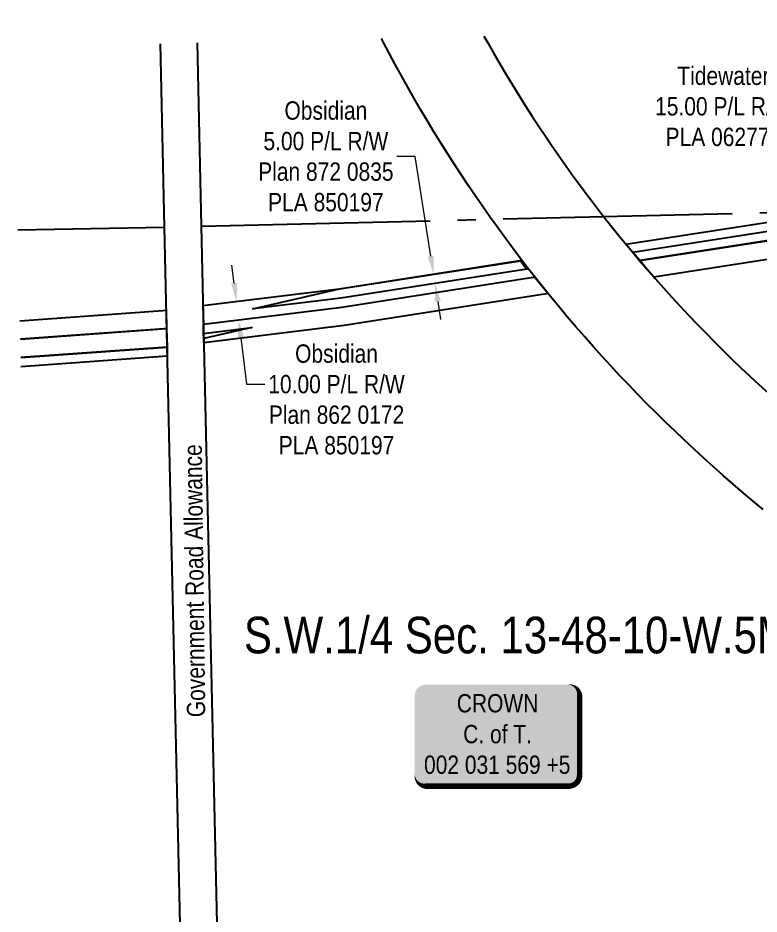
# Model space of a CAD drawing. Extents: x 610781 to 621788, y 5887608 to 5892675.
# Drawn here: x 610781.4 to 611186, y 5888922.2 to 5889411.2 of the extents above; entities that cross this region are included whole.
import ezdxf
from ezdxf.enums import TextEntityAlignment as Align

# ---------------------------------------------------------------- set-up
doc = ezdxf.new("R2010")
doc.units = 0
doc.header["$LTSCALE"] = 5
doc.header["$PDSIZE"] = -1.5
doc.linetypes.add('foc-QUARTERLINE', pattern=[33, 25, -3, 2, -3])
doc.layers.get('Defpoints').update_dxf_attribs({"color": 9})
for name, color, linetype in [('AS-OWNER', 7, 'Continuous'), ('C-RW', 13, 'Continuous'), ('C-SYMBOL', 7, 'Continuous'), ('L-ROAD-T', 7, 'Continuous'), ('L-SEC', 7, 'Continuous'), ('L-SECQ', 8, 'foc-QUARTERLINE'), ('L-TITLEDB', 4, 'Continuous')]:
    doc.layers.add(name, color=color, linetype=linetype)
doc.layers.add('C-RW-T', color=13, linetype='Continuous', lineweight=9)
doc.layers.add('F-RW-T', color=190, linetype='Continuous', lineweight=9)
doc.styles.add('175L', font='ARIALN.TTF', dxfattribs={"height": 20})
doc.styles.add('80', font='ARIALN.TTF', dxfattribs={"height": 10})
doc.styles.add('80CG', font='ARIALN.TTF', dxfattribs={"height": 10})
doc.styles.add('80L', font='ARIALN.TTF', dxfattribs={"height": 10})
doc.dimstyles.new('Compass 5 000', dxfattribs={"dimscale": 5, "dimtxt": 9, "dimasz": 2, "dimexe": 0.2, "dimexo": 0.0625, "dimgap": 0.5, "dimtad": 0, "dimtih": 1, "dimtoh": 1, "dimzin": 0, "dimdsep": 46, "dimtxsty": '80CG', "dimcen": 0.1, "dimse1": 1, "dimse2": 1, "dimclrd": 256, "dimclrt": 256, "dimaunit": 1, "dimadec": 4, "dimazin": 0, "dimtfac": 0.06, "dimtofl": 0, "dimtmove": 0, "dimatfit": 1, "dimfxl": 0.2, "dimtolj": 1, "dimtzin": 0, "dimlwd": -1, "dimarcsym": 0})

# ---------------------------------------------------------------- blocks, each defined once
blk = doc.blocks.new('*D50')
at = {"layer": 'C-RW-T', "transparency": 16777216}
for p, q in [((610998.25, 5889335.61), (610988.25, 5889335.61)), ((611006.73, 5889281.21), (610998.25, 5889335.61)), ((611010.59, 5889256.5), (611012.13, 5889246.62))]:
    blk.add_line(p, q, dxfattribs=at)
for points in [[(611008.38, 5889281.47), (611005.09, 5889280.96), (611008.27, 5889271.33)], [(611012.23, 5889256.76), (611008.94, 5889256.25), (611009.05, 5889266.38)]]:
    blk.add_solid(points, dxfattribs=at)
at = {"layer": 'Defpoints', "color": 0, "transparency": 16777216}
for p in [(611015.06, 5889272.39), (611009.05, 5889266.38), (611015.83, 5889267.44)]:
    blk.add_point(p, dxfattribs=at)
at = {"layer": 'C-RW-T', "transparency": 16777216, "insert": (610949.48, 5889335.61), "char_height": 10, "attachment_point": 5, "style": '80CG'}
blk.add_mtext('\\A1;Obsidian\\P5.00 P/L R/W\\PPlan 872 0835\\PPLA 850197', dxfattribs=at)
blk = doc.blocks.new('*U161')
h = blk.add_hatch(color=255)
edge = h.paths.add_edge_path()
edge.add_line((-39, -28.5), (39, -28.5))
edge.add_arc((39, -22.5), 6, 270, 360)
edge.add_line((45, -22.5), (45, 21))
edge.add_arc((39, 21), 6, 0, 90)
edge.add_line((39, 27), (-39, 27))
edge.add_arc((-39, 21), 6, 90, 180)
edge.add_line((-45, 21), (-45, -22.5))
edge.add_arc((-39, -22.5), 6, 180, 270)
at = {"color": 14, "flags": 128}
blk.add_lwpolyline([(-39, -28.5, 3, 3, 0), (39, -28.5, 3, 3, 0.414214), (45, -22.5, 3, 3, 0), (45, 21, 3, 0, 0.414214), (39, 27, 0, 0, 0), (-39, 27, 0, 0, 0.414214), (-45, 21, 0, 0, 0), (-45, -22.5, 0, 3, 0.414214)], format="xyseb", close=True, dxfattribs=at)
at = {"color": 14, "style": '80'}
blk.add_attdef('ENTER_TEXT_001', (-26.85, -4.92), '', height=10, dxfattribs=at)
blk = doc.blocks.new('*D165')
at = {"layer": 'C-RW-T', "transparency": 16777216}
for p, q in [((610899.46, 5889266.33), (610898.24, 5889276.25)), ((610903.11, 5889236.56), (610906.21, 5889211.32)), ((610906.21, 5889211.32), (610916.21, 5889211.32))]:
    blk.add_line(p, q, dxfattribs=at)
for points in [[(610901.11, 5889266.53), (610897.81, 5889266.12), (610900.68, 5889256.4)], [(610904.77, 5889236.76), (610901.46, 5889236.35), (610901.9, 5889246.48)]]:
    blk.add_solid(points, dxfattribs=at)
at = {"layer": 'Defpoints', "color": 0, "transparency": 16777216}
for p in [(610902.08, 5889256.57), (610901.9, 5889246.48), (610903.3, 5889246.65)]:
    blk.add_point(p, dxfattribs=at)
at = {"layer": 'C-RW-T', "transparency": 16777216, "insert": (610955.3, 5889211.32), "char_height": 10, "attachment_point": 5, "style": '80CG'}
blk.add_mtext('\\A1;\\PObsidian\\P10.00 P/L R/W\\PPlan 862 0172\\PPLA 850197', dxfattribs=at)
blk = doc.blocks.new('*D194')
at = {"layer": 'Defpoints', "color": 0, "transparency": 16777216}
for p in [(611240.47, 5889366.47), (611225.47, 5889366.15), (611225.53, 5889363.33)]:
    blk.add_point(p, dxfattribs=at)
at = {"layer": 'F-RW-T', "transparency": 16777216}
for p, q in [((611215.53, 5889363.12), (611205.53, 5889362.9)), ((611250.53, 5889363.88), (611260.53, 5889364.1))]:
    blk.add_line(p, q, dxfattribs=at)
for points in [[(611215.5, 5889364.78), (611215.57, 5889361.45), (611225.53, 5889363.33)], [(611250.5, 5889365.54), (611250.57, 5889362.21), (611240.53, 5889363.66)]]:
    blk.add_solid(points, dxfattribs=at)
at = {"layer": 'F-RW-T', "transparency": 16777216, "insert": (611166.45, 5889362.9), "char_height": 10, "attachment_point": 5, "style": '80CG'}
blk.add_mtext('\\A1;Tidewater\\P15.00 P/L R/W\\PPLA 062773', dxfattribs=at)

msp = doc.modelspace()

# ---------------------------------------------------------------- linework, layer by layer
at = {"layer": 'C-RW'}
for points in [[(611232.878, 5889301.287), (611117.01, 5889283.219), (611113.257, 5889287.723), (611232.051, 5889306.111)], [(611234.993, 5889286.324), (611128.561, 5889269.775), (611124.86, 5889274.015), (611124.322, 5889274.636), (611120.791, 5889278.75), (611233.584, 5889296.292)], [(610782.729, 5889235.965), (610862.578, 5889241.648), (610862.692, 5889236.596), (610862.803, 5889231.602), (610782.955, 5889225.906)], [(610782.956, 5889225.873), (610862.805, 5889231.555), (610862.916, 5889226.562), (610783.068, 5889220.865)]]:
    msp.add_lwpolyline(points, dxfattribs=at)
at = {"layer": 'C-RW', "flags": 128}
for points in [[(611268.18, 5889301.673), (611120.791, 5889278.75), (611117.01, 5889283.219), (611113.257, 5889287.723), (611232.051, 5889306.111)], [(610782.505, 5889245.971), (610860.484, 5889251.52), (610862.353, 5889251.653), (610862.578, 5889241.648), (610861.194, 5889241.549), (610782.729, 5889235.966)]]:
    msp.add_lwpolyline(points, dxfattribs=at)
msp.add_lwpolyline([(611062.591, 5889269.674), (611063.538, 5889269.822), (611063.135, 5889270.329), (611059.603, 5889274.835), (611056.508, 5889278.842), (610956.784, 5889263.287), (610882.411, 5889254.161), (610882.637, 5889244.117), (610958.163, 5889253.385)], close=True, dxfattribs=at)
at = {"layer": 'C-RW'}
for points in [[(611059.182, 5889274.201), (610957.608, 5889258.361), (610909.534, 5889252.504), (610956.931, 5889263.316), (611055.681, 5889278.735), (611055.681, 5889278.735), (611059.182, 5889274.201), (611059.182, 5889274.201)], [(610959.552, 5889243.415), (610882.864, 5889233.995), (610882.814, 5889236.239), (610882.751, 5889239.036), (610882.637, 5889244.117), (610958.163, 5889253.385), (611062.591, 5889269.674), (611063.538, 5889269.822), (611066.85, 5889265.659), (611070.799, 5889260.772), (611069.844, 5889260.623), (611064.142, 5889259.729), (610959.552, 5889243.415)], [(610882.823, 5889236.223), (610882.761, 5889239.021), (610909.146, 5889242.296), (610882.823, 5889236.223)]]:
    msp.add_lwpolyline(points, close=True, dxfattribs=at)
at = {"layer": 'L-SEC'}
for points in [[(610859.053, 5889397.042), (610861.269, 5889297.111), (610879.243, 5888495.752)], [(610879.156, 5889397.527), (610881.373, 5889297.557), (610899.347, 5888496.202)]]:
    msp.add_lwpolyline(points, dxfattribs=at)
at = {"layer": 'L-SECQ'}
for p, q in [((610881.373, 5889297.557), (612491.172, 5889336.431)), ((610781.391, 5889295.654), (610861.269, 5889297.111))]:
    msp.add_line(p, q, dxfattribs=at)
at = {"layer": 'L-TITLEDB'}
for points in [[(611035.774, 5889401.309), (611037.817, 5889397.659), (611041.117, 5889391.881), (611044.467, 5889386.132), (611047.867, 5889380.412), (611051.316, 5889374.721), (611054.814, 5889369.062), (611058.361, 5889363.431), (611061.957, 5889357.832), (611065.601, 5889352.264), (611069.293, 5889346.729), (611073.033, 5889341.224), (611076.819, 5889335.753), (611080.653, 5889330.314), (611084.534, 5889324.909), (611088.463, 5889319.538), (611092.436, 5889314.201), (611095.009, 5889310.801), (611100.565, 5889303.571), (611105.561, 5889297.23), (611109.179, 5889292.719), (611112.839, 5889288.225), (611116.586, 5889283.721), (611120.359, 5889279.253), (611124.222, 5889274.752), (611124.761, 5889274.128), (611128.117, 5889270.28), (611129.207, 5889269.039), (611133.697, 5889263.99), (611138.231, 5889258.979), (611142.808, 5889254.009), (611147.43, 5889249.078), (611152.093, 5889244.189), (611156.799, 5889239.34), (611161.547, 5889234.532), (611166.336, 5889229.765), (611171.167, 5889225.041), (611176.039, 5889220.359), (611180.951, 5889215.718), (611185.904, 5889211.122), (611190.896, 5889206.569)], [(611188.256, 5889142.956), (611182.739, 5889147.513), (611177.261, 5889152.118), (611171.823, 5889156.769), (611166.426, 5889161.468), (611161.07, 5889166.213), (611155.756, 5889171.004), (611150.482, 5889175.842), (611145.252, 5889180.725), (611140.063, 5889185.653), (611134.917, 5889190.625), (611129.815, 5889195.643), (611124.756, 5889200.705), (611119.742, 5889205.809), (611114.772, 5889210.957), (611109.846, 5889216.148), (611104.966, 5889221.382), (611100.131, 5889226.658), (611095.342, 5889231.975), (611090.6, 5889237.333), (611085.903, 5889242.732), (611081.255, 5889248.172), (611076.653, 5889253.652), (611072.098, 5889259.172), (611070.386, 5889261.281), (611066.744, 5889265.791), (611063.135, 5889270.329), (611059.603, 5889274.835), (611056.103, 5889279.367), (611051.845, 5889285.007), (611049.301, 5889288.431), (611047.642, 5889290.695), (611043.486, 5889296.418), (611039.396, 5889302.099), (611035.321, 5889307.9), (611031.326, 5889313.69), (611027.38, 5889319.514), (611023.485, 5889325.371), (611019.64, 5889331.263), (611015.846, 5889337.186), (611012.103, 5889343.143), (611008.411, 5889349.131), (611004.771, 5889355.151), (611001.183, 5889361.201), (610997.646, 5889367.282), (610994.162, 5889373.393), (610990.73, 5889379.534), (610987.352, 5889385.705), (610984.027, 5889391.903), (610980.754, 5889398.131), (610979.814, 5889399.958)]]:
    msp.add_lwpolyline(points, dxfattribs=at)

# ---------------------------------------------------------------- block references
at = {"layer": 'AS-OWNER'}
ref = msp.add_blockref('*U161', (611043.009, 5889020.479), dxfattribs=dict(at, xscale=0.999224410433348, yscale=0.999224410433348, zscale=0.999224410433348))
ref.add_attrib('ENTER_TEXT_001', 'CROWN', (611020.966, 5889032.242), dxfattribs={"layer": '0', "color": 14, "height": 9.9922, "style": '80'})
ref.add_attrib('ENTER_TEXT_002', 'C. of T.', (611024.459, 5889015.411), dxfattribs={"layer": '0', "color": 14, "height": 9.9922, "style": '80'})
ref.add_attrib('ENTER_TEXT_003', '002 031 569 +5', (611003.07, 5888998.716), dxfattribs={"layer": '0', "color": 14, "height": 9.99224, "style": '80'})

# ---------------------------------------------------------------- texts
at = {"layer": 'C-SYMBOL', "color": 3, "style": '175L'}
msp.add_text('S.W.1/4 Sec. 13-48-10-W.5M.', height=19.99218, dxfattribs=at).set_placement((611057.498, 5889058.471), align=Align.BOTTOM_CENTER)
at = {"layer": 'L-ROAD-T', "style": '80L'}
msp.add_text('Government Road Allowance', height=9.99609, rotation=90.7219, dxfattribs=at).set_placement((610877.718, 5889104.07), align=Align.MIDDLE_CENTER)

# ---------------------------------------------------------------- dimensions: what is measured, and where the dimension line sits
at = {"layer": 'C-RW-T'}
for base, p1, p2, angle, text, picture, middle in [((611009.046, 5889266.383), (611015.06, 5889272.393), (611015.833, 5889267.441), 278.86346, 'Obsidian\\P5.00 P/L R/W\\PPlan 872 0835\\PPLA 850197', '*D50', (610949.482, 5889335.613)), ((610901.896, 5889246.481), (610902.079, 5889256.574), (610903.296, 5889246.653), 276.99573, '\\PObsidian\\P10.00 P/L R/W\\PPlan 862 0172\\PPLA 850197', '*D165', (610955.296, 5889211.324))]:
    dim = msp.add_linear_dim(base=base, p1=p1, p2=p2, angle=angle, text=text, dimstyle='Compass 5 000', dxfattribs=at)
    dim.commit()
    dim.dimension.update_dxf_attribs({"geometry": picture, "text_midpoint": middle, "dimtype": 161})
at = {"layer": 'F-RW-T'}
dim = msp.add_aligned_dim(p1=(611240.473, 5889366.474), p2=(611225.468, 5889366.147), distance=2.814, text='Tidewater\\P15.00 P/L R/W\\PPLA 062773', dimstyle='Compass 5 000', dxfattribs=at)
dim.commit()
dim.dimension.update_dxf_attribs({"geometry": '*D194', "text_midpoint": (611166.448, 5889362.898)})

doc.saveas('drawing.dxf')
